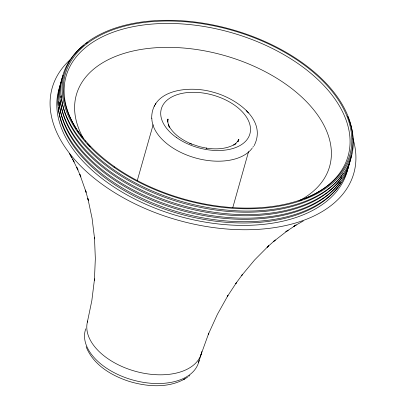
<?xml version="1.0" encoding="UTF-8"?>
<svg xmlns="http://www.w3.org/2000/svg" width="406" height="406" viewBox="0 0 406 406"><rect width="100%" height="100%" fill="white"/><g stroke="black" fill="none" stroke-linecap="round" stroke-linejoin="round"><path stroke-width="0.61" d="M87.346 322.191L91.837 300.633L94.522 278.881L94.405 280.221L95.339 258.622L94.471 237.302L94.603 238.961L92.081 218.347L87.869 198.483L88.381 200.605L85.438 190.028L86.108 192.287L79.84 174.392L80.865 176.96L76.739 167.292L77.967 170.018L72.588 159.111M232.811 207.537L248.568 151.595M238.17 141.268L238.682 139.441L237.84 141.572M137.269 180.624L153.153 124.718M167.561 120.897L168.079 119.065L167.551 122.074L167.688 119.085L168.018 123.104L169.444 127.23L168.307 124.804C172.783 133.741 181.543 139.654 190.46 143.582L189.856 143.333L191.713 144.105M198.539 362.619L201.3 353.804M200.914 354.966L208.811 333.082L208.344 334.255L217.408 314.34L227.994 295.421L227.218 296.679L236.647 282.322L235.734 283.647L242.458 274.476L241.403 275.831L254.577 259.992L268.736 245.721L267.087 247.279L275.243 240.032L273.385 241.631L288.148 230.156L285.809 231.821L296.172 224.97L293.355 226.629L303.262 220.976M254.136 145.632C267.742 119.1 234.516 97.476 212.505 92.025C191.124 85.707 151.382 88.386 151.687 118.354M237.759 141.73L238.921 139.639L236.429 142.846L233.724 145.059L235.987 143.577C227.248 149.22 216.21 149.601 206.207 148.124L206.801 148.226L199.6 146.703L191.206 143.897M154.158 106.306L154.762 105.327M155.265 104.489L155.858 103.52M188.709 376.372L189.795 375.525M187.567 377.184C170.515 388.542 148.241 387.091 129.423 381.473C111.614 375.768 93.299 364.953 86.143 346.775M183.725 379.519L184.948 378.793M246.346 110.752L248.416 112.975M69.314 153.463L71.826 157.746M70.126 154.681L74.232 162.09M201.863 351.418A59.139 35.094 15.8 0 1 136.416 371.586A59.139 35.094 15.8 0 1 87.66 321.009M352.961 138.659A156.736 93.01 15.8 0 1 178.112 220.225A156.736 93.01 15.8 0 1 70.603 59.286M348.394 166.1A149.85 88.924 15.8 0 1 180.553 216.657A149.85 88.924 15.8 0 1 59.799 86.691M60.007 86.108A149.85 88.924 15.8 0 1 60.677 84.367M341.076 182.538A148.956 88.391 15.8 0 1 340.061 184.146M339.472 185.029A148.956 88.391 15.8 0 1 338.863 185.902M338.239 186.77A148.956 88.391 15.8 0 1 179.452 213.82A148.956 88.391 15.8 0 1 58.378 107.58M58.246 105.448A148.956 88.391 15.8 0 1 58.2 101.541M349.434 162.436A149.85 88.924 15.8 0 1 181.086 212.845A149.85 88.924 15.8 0 1 61.047 82.438M61.26 81.855A149.85 88.924 15.8 0 1 61.951 80.119M340.208 181.797A148.956 88.391 15.8 0 1 339.594 182.67M339.279 183.101A148.956 88.391 15.8 0 1 181.741 210.501A148.956 88.391 15.8 0 1 59.57 105.514M59.464 104.444A148.956 88.391 15.8 0 1 59.306 102.312M350.358 159.492A149.875 88.939 15.8 0 1 182.086 209.303A149.875 88.939 15.8 0 1 61.819 79.459M62.027 78.871A149.875 88.939 15.8 0 1 62.697 77.13M341.811 177.361A148.956 88.391 15.8 0 1 184.004 207.288A148.956 88.391 15.8 0 1 60.474 100.886M60.266 97.689A148.956 88.391 15.8 0 1 60.23 96.105M351.474 155.325A149.875 88.939 15.8 0 1 183.096 205.746A149.875 88.939 15.8 0 1 63.031 75.313M343.111 173.357A148.956 88.391 15.8 0 1 342.522 174.245M341.918 175.118A148.956 88.391 15.8 0 1 185.009 203.731A148.956 88.391 15.8 0 1 61.646 98.937M61.479 97.328A148.956 88.391 15.8 0 1 61.352 95.725M348.967 119.557A149.875 88.939 15.8 0 1 183.263 201.955A149.875 88.939 15.8 0 1 84.001 45.071M85.874 43.635A149.875 88.939 15.8 0 1 87.813 42.239M347.648 116.248A149.875 88.939 15.8 0 1 348.759 119.004M253.395 146.312A53.353 31.663 15.8 0 1 252.801 147.276M252.151 148.215A53.353 31.663 15.8 0 1 193.931 157.513A53.353 31.663 15.8 0 1 151.839 118.141M199.097 360.244A58.88 34.941 15.8 0 1 132.945 380.052A58.88 34.941 15.8 0 1 85.778 328.809M72.699 122.622A146.546 86.965 15.8 0 1 140.034 25.471A146.546 86.965 15.8 0 1 322.816 84.433A146.546 86.965 15.8 0 1 306.357 197.996M305.845 198.214A146.546 86.965 15.8 0 1 304.287 198.849M301.643 199.869A146.546 86.965 15.8 0 1 298.938 200.833M90.122 146.556A146.546 86.965 15.8 0 1 88.904 145.241M88.503 144.805A146.546 86.965 15.8 0 1 87.716 143.922M85.788 141.709A146.546 86.965 15.8 0 1 85.042 140.821M82.164 137.233A146.546 86.965 15.8 0 1 81.479 136.335M80.804 135.431A146.546 86.965 15.8 0 1 80.139 134.523M79.17 133.163A146.546 86.965 15.8 0 1 77.318 130.427M76.435 129.057A146.546 86.965 15.8 0 1 72.989 123.16M83.646 138.832A131.6 78.094 15.8 0 1 137.36 50.111A131.6 78.094 15.8 0 1 301.567 96.882A131.6 78.094 15.8 0 1 299.856 200.417M114.035 167.267A148.992 88.417 15.8 0 0 350.688 155.863A148.992 88.417 15.8 0 0 157.898 20.528A148.992 88.417 15.8 0 0 114.035 167.267M114.731 166.876A147.885 87.757 15.8 0 0 349.627 155.554A147.885 87.757 15.8 0 0 158.269 21.229A147.885 87.757 15.8 0 0 114.731 166.876M176.717 137.69A46.025 27.314 15.8 0 0 249.822 134.168A46.025 27.314 15.8 0 0 190.267 92.365A46.025 27.314 15.8 0 0 176.717 137.69"/></g></svg>
